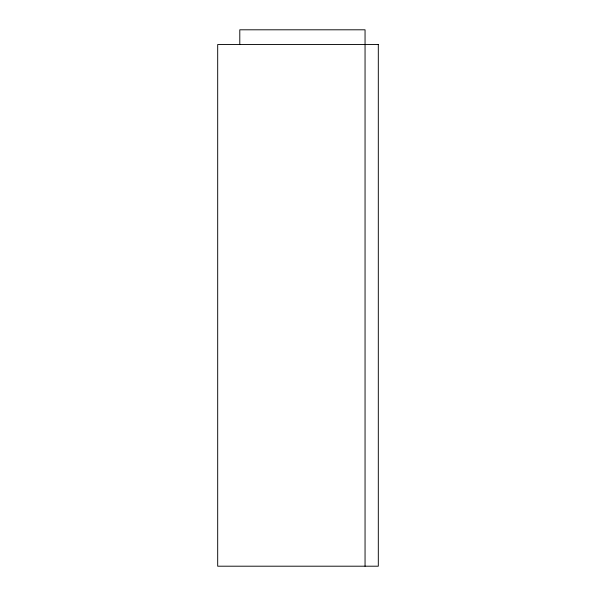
<?xml version="1.0" encoding="UTF-8"?>
<svg xmlns="http://www.w3.org/2000/svg" width="596" height="596" viewBox="0 0 596 596"><rect width="100%" height="100%" fill="white"/><g stroke="black" fill="none" stroke-linecap="round" stroke-linejoin="round"><path stroke-width="0.89" d="M365.05 566.2L365.05 29.8L239.793 29.8L239.793 44.536M378.311 44.536L217.689 44.536L217.689 566.2L378.311 566.2L378.311 44.536"/></g></svg>
